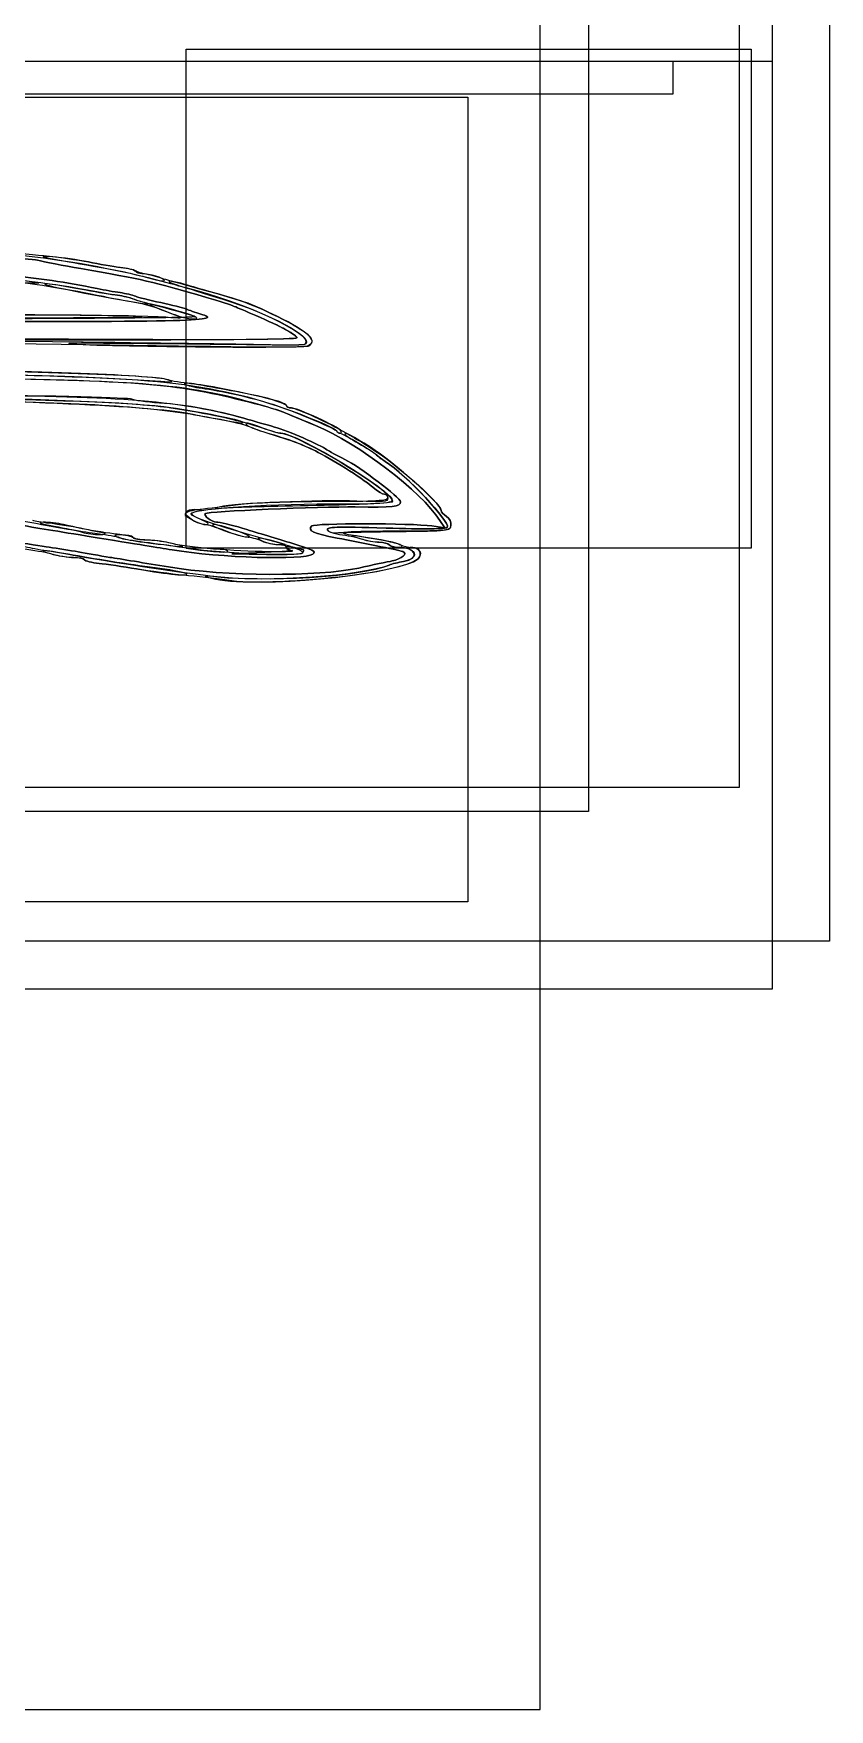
# Model space of a CAD drawing. Extents: x -50 to 355, y 0 to 300.
# Drawn here: x 235.5 to 329.6, y -0.4 to 197.8 of the extents above; entities that cross this region are included whole.
import ezdxf

# ---------------------------------------------------------------- set-up
doc = ezdxf.new("R2010")
doc.units = 0
doc.layers.get('0').update_dxf_attribs({"linetype": 'CONTINUOUS'})

msp = doc.modelspace()

# ---------------------------------------------------------------- linework, layer by layer
at = {"color": 7}
for points in [[(-4.631827, 149.643706), (-4.631827, -0.356294), (145.368173, -0.356294), (295.368173, -0.356294), (295.368173, 149.643706), (295.368173, 299.643706), (145.368173, 299.643706), (-4.631827, 299.643706)], [(-31.710214, 221.9715), (329.572444, 221.9715), (329.572444, 90.498818), (-31.710214, 90.498818)], [(0.712589, 212.707837), (301.068892, 212.707837), (301.068892, 105.819472), (0.712589, 105.819472), (0.712589, 212.707837), (322.802842, 212.707837), (322.802842, 84.798105), (0.712589, 84.798105)], [(-41.68646, 203.08788), (318.883615, 203.08788), (318.883615, 108.669832), (-41.68646, 108.669832)], [(-49.881237, 194.536815), (311.045141, 194.536815), (311.045141, 190.617575), (-49.881237, 190.617575), (-49.881237, 194.536815), (322.802845, 194.536815), (322.802845, 84.798113), (-49.881237, 84.798113)], [(253.518172, 195.961987), (320.308787, 195.961987), (320.308787, 136.958945), (253.518172, 136.958945)], [(2.137767, 190.26129), (286.817105, 190.26129), (286.817105, 95.130645), (2.137767, 95.130645)]]:
    msp.add_lwpolyline(points, close=True, dxfattribs=at)
for points in [[(234.168173, 168.321706), (236.118173, 168.328456), (234.468173, 168.556456)], [(244.893173, 161.550706), (223.218173, 161.559706), (241.368173, 161.340706)], [(254.568173, 141.255706), (255.318173, 141.483706), (254.511172, 141.513706)], [(282.558922, 139.580956), (284.084422, 139.371706), (283.527922, 140.232706)], [(283.527923, 140.232706), (284.084423, 139.371706), (282.558923, 139.580956)], [(255.468172, 136.971706), (253.518172, 136.958956), (255.168172, 136.730956)], [(264.318173, 137.387956), (265.218172, 137.405206), (264.168172, 137.690956)], [(262.818173, 136.443706), (258.918172, 136.265956), (263.025172, 136.205206)]]:
    msp.add_lwpolyline(points, dxfattribs=at)
for points in [[(235.968172, 170.995456), (233.986672, 171.498706), (208.795672, 171.681706), (198.452422, 171.267706)], [(198.452423, 171.267706), (208.795673, 171.681706), (233.986673, 171.498706), (235.968173, 170.995456)], [(231.018172, 172.112956), (232.503173, 171.954706), (235.068173, 171.698206), (236.718173, 171.542956)], [(249.925673, 168.685456), (245.557673, 169.868206), (238.599923, 171.113206), (233.718173, 171.587206)], [(241.068173, 170.006956), (239.005673, 170.361706), (236.710672, 170.806456), (235.968172, 170.995456)], [(235.968173, 170.995456), (236.710673, 170.806456), (239.005673, 170.361706), (241.068173, 170.006956)], [(237.768172, 171.385456), (236.019923, 171.503956), (236.127923, 171.461206), (238.818173, 170.969956)], [(236.718173, 171.542956), (238.368173, 171.387706), (240.730673, 171.047956), (241.968173, 170.789206)], [(241.968173, 170.788456), (240.730673, 171.044206), (238.840672, 171.312706), (237.768172, 171.385456)], [(238.818173, 170.969956), (240.468172, 170.668456), (243.048923, 170.201206), (244.552672, 169.930456)], [(241.968173, 170.789206), (243.205672, 170.530456), (244.929172, 170.239456), (245.798423, 170.143456)], [(245.718173, 170.145706), (244.893172, 170.243956), (243.205672, 170.532706), (241.968173, 170.788456)], [(220.818173, 169.053706), (232.568422, 168.905206), (235.185923, 168.707956), (241.668173, 167.486206)], [(232.818172, 169.146706), (235.868422, 168.904456), (239.313172, 168.397456), (243.018172, 167.645206)], [(243.018173, 167.645206), (239.313173, 168.397456), (235.868423, 168.904456), (232.818173, 169.146706)], [(255.918172, 166.600456), (249.548423, 168.480706), (248.351423, 168.755206), (241.068173, 170.006956)], [(241.068173, 170.006956), (248.351423, 168.755206), (249.548423, 168.480706), (255.918173, 166.600456)], [(244.552672, 169.930456), (246.057172, 169.660456), (247.947173, 169.238956), (248.752673, 168.994456)], [(247.518172, 169.739956), (247.353172, 169.865206), (246.543172, 170.048206), (245.718173, 170.145706)], [(245.798423, 170.143456), (246.667673, 170.047456), (247.452173, 169.850206), (247.541423, 169.706206)], [(249.024172, 169.313206), (248.361172, 169.421956), (247.683172, 169.613956), (247.518172, 169.739956)], [(247.541423, 169.706206), (247.630673, 169.561456), (247.960673, 169.443706), (248.275673, 169.443706)], [(248.275673, 169.443706), (248.589923, 169.443706), (249.425423, 169.260706), (250.132673, 169.037206)], [(248.752673, 168.994456), (249.558922, 168.749956), (250.420673, 168.550456), (250.668172, 168.551206)], [(250.668172, 168.551206), (251.505922, 168.554206), (250.332922, 169.097206), (249.024172, 169.313206)], [(253.518173, 167.727706), (253.188173, 167.808706), (251.571923, 168.239956), (249.925673, 168.685456)], [(250.132673, 169.037206), (250.839923, 168.812956), (252.025673, 168.467206), (252.768173, 168.268456)], [(251.547172, 168.515206), (251.310922, 168.499456), (251.793172, 168.277456), (252.618172, 168.022456)], [(252.897172, 168.271456), (252.390172, 168.421456), (251.782672, 168.530956), (251.547172, 168.515206)], [(243.768172, 166.690456), (239.703172, 167.518456), (235.507673, 168.218956), (233.418172, 168.418456)], [(240.918172, 167.617456), (237.357172, 168.283456), (235.261672, 168.418456), (238.218172, 167.792206)], [(238.218172, 167.792206), (243.924172, 166.582456), (251.206672, 165.319456), (248.418172, 166.022956)], [(245.418172, 166.849456), (244.758172, 166.932706), (242.733172, 167.278456), (240.918172, 167.617456)], [(241.668173, 167.486206), (243.070673, 167.222206), (244.758173, 166.936456), (245.418173, 166.851706)], [(243.018172, 167.645206), (243.843172, 167.477956), (245.058172, 167.263456), (245.718172, 167.169706)], [(245.718173, 167.169706), (245.058173, 167.263456), (243.843173, 167.477956), (243.018173, 167.645206)], [(247.668172, 165.951706), (247.090672, 166.038706), (245.335672, 166.370956), (243.768172, 166.690456)], [(247.218172, 166.436206), (246.888172, 166.580206), (246.078172, 166.765456), (245.418172, 166.849456)], [(245.418173, 166.851706), (246.078173, 166.766956), (246.888172, 166.586206), (247.218173, 166.450456)], [(245.718172, 167.169706), (246.378172, 167.075206), (247.188172, 166.883956), (247.518172, 166.745206)], [(247.518173, 166.745206), (247.188173, 166.883956), (246.378173, 167.075206), (245.718173, 167.169706)], [(247.518172, 166.745206), (247.848172, 166.605706), (249.198172, 166.265206), (250.518172, 165.988456)], [(250.518173, 165.988456), (249.198173, 166.265206), (247.848173, 166.605706), (247.518173, 166.745206)], [(252.618172, 168.022456), (253.443173, 167.767456), (255.805672, 167.030956), (257.868172, 166.386706)], [(252.768173, 168.268456), (259.710172, 166.409956), (260.902673, 166.003456), (264.318173, 164.330206)], [(255.468172, 167.525206), (254.560672, 167.785456), (253.403422, 168.121456), (252.897172, 168.271456)], [(267.635423, 161.111206), (268.688423, 162.164206), (260.493923, 166.004206), (253.518173, 167.727706)], [(264.318172, 164.330206), (260.927422, 165.990706), (261.384172, 165.826456), (255.468172, 167.525206)], [(259.218172, 165.544456), (258.888172, 165.686956), (257.403172, 166.161706), (255.918172, 166.600456)], [(255.918173, 166.600456), (257.403173, 166.161706), (258.888173, 165.686956), (259.218173, 165.544456)], [(148.482922, 163.478206), (175.131172, 164.387206), (243.556672, 164.929456), (251.118173, 164.291206)], [(248.118173, 164.360206), (243.524423, 164.613706), (189.730672, 164.599456), (183.618173, 164.343706)], [(255.270922, 164.632456), (257.996422, 163.796956), (255.075172, 163.719706), (221.307172, 163.737706)], [(221.307173, 163.737706), (255.075173, 163.719706), (257.996422, 163.796956), (255.270923, 164.632456)], [(248.418172, 166.022956), (248.088172, 166.106206), (247.548172, 166.292206), (247.218172, 166.436206)], [(247.218173, 166.450456), (247.548173, 166.313956), (249.235673, 165.838456), (250.968173, 165.392206)], [(251.118173, 164.935456), (249.878422, 165.446956), (248.685172, 165.798706), (247.668172, 165.951706)], [(251.790173, 165.209956), (249.279173, 165.893206), (248.574173, 165.989956), (249.768172, 165.487456)], [(249.768172, 165.487456), (252.141923, 164.488456), (253.581923, 164.041456), (254.388172, 164.052706)], [(250.518172, 165.988456), (251.838172, 165.710956), (253.188172, 165.371956), (253.518172, 165.234706)], [(253.518173, 165.234706), (253.188173, 165.371956), (251.838173, 165.710956), (250.518173, 165.988456)], [(250.968173, 165.392206), (252.700672, 164.946706), (254.320673, 164.465206), (254.568173, 164.321956)], [(252.618173, 164.387956), (252.123173, 164.552956), (251.448172, 164.798956), (251.118173, 164.935456)], [(254.388172, 164.052706), (255.389423, 164.066956), (254.445923, 164.487706), (251.790173, 165.209956)], [(253.518172, 165.234706), (253.848172, 165.097456), (254.637172, 164.826706), (255.270922, 164.632456)], [(255.270923, 164.632456), (254.637173, 164.826706), (253.848173, 165.097456), (253.518173, 165.234706)], [(257.868172, 166.386706), (263.562172, 164.608456), (268.484422, 161.960206), (267.649672, 161.125456)], [(261.768172, 164.448706), (260.695672, 164.909206), (259.548172, 165.401956), (259.218172, 165.544456)], [(259.218173, 165.544456), (259.548173, 165.401956), (260.695673, 164.909206), (261.768173, 164.448706)], [(215.718173, 164.156206), (235.683173, 164.150206), (250.263172, 164.241706), (248.118173, 164.360206)], [(254.568173, 164.321956), (254.823923, 164.174206), (238.587922, 164.056456), (216.918173, 164.048206)], [(251.118173, 164.291206), (252.889673, 164.141956), (253.282673, 164.167456), (252.618173, 164.387956)], [(266.613172, 161.817706), (266.663422, 162.125956), (264.715672, 163.183456), (261.768172, 164.448706)], [(261.768173, 164.448706), (264.693173, 163.193206), (266.653673, 162.127456), (266.608673, 161.817706)], [(268.031422, 160.871206), (269.072422, 161.514706), (267.969172, 162.542206), (264.318172, 164.330206)], [(264.318173, 164.330206), (268.126673, 162.464956), (269.166173, 161.431456), (267.843173, 160.823956)], [(143.106922, 160.614706), (144.344422, 161.542456), (188.262172, 161.996956), (244.893172, 161.667706)], [(255.168173, 160.801456), (228.573923, 161.279206), (185.153423, 161.425456), (172.968173, 161.078206)], [(250.518172, 161.114206), (241.794922, 161.213206), (237.539422, 161.188456), (240.618172, 161.056456)], [(240.618172, 161.056456), (247.879672, 160.743706), (267.610672, 160.610956), (268.031422, 160.871206)], [(241.368173, 161.340706), (251.350673, 161.220706), (261.303923, 161.078956), (263.486423, 161.026456)], [(244.893172, 161.667706), (257.961922, 161.591956), (266.585422, 161.651206), (266.613172, 161.817706)], [(266.608673, 161.817706), (266.583923, 161.652706), (257.865923, 161.545456), (244.893173, 161.550706)], [(267.649672, 161.125456), (267.435172, 160.910206), (268.308922, 160.910956), (250.518172, 161.114206)], [(267.843173, 160.823956), (267.554423, 160.691206), (261.850673, 160.681456), (255.168173, 160.801456)], [(263.486423, 161.026456), (265.668923, 160.973206), (267.536423, 161.011456), (267.635423, 161.111206)], [(241.968173, 157.137706), (235.140923, 157.456456), (192.823673, 158.414206), (181.218173, 158.512456)], [(220.274423, 158.043706), (231.570173, 158.043706), (250.335923, 157.384456), (251.016173, 156.963706)], [(251.418173, 156.847456), (249.594923, 157.424956), (232.907423, 158.043706), (220.525673, 157.992706)], [(222.168173, 157.700956), (234.206423, 157.492456), (243.690173, 157.152706), (250.518173, 156.685456)], [(263.118172, 153.644956), (253.905922, 156.371206), (249.309172, 156.771706), (223.068172, 157.131706)], [(223.968173, 157.132456), (247.044173, 156.816706), (251.715173, 156.485206), (259.341923, 154.621456)], [(260.301923, 154.932706), (254.455673, 156.292456), (250.890173, 156.721456), (241.968173, 157.137706)], [(250.518173, 156.685456), (251.968673, 156.586456), (252.143423, 156.617956), (251.418173, 156.847456)], [(251.016173, 156.963706), (251.156423, 156.877456), (252.180923, 156.688456), (253.293923, 156.543706)], [(257.868173, 155.792956), (254.598923, 156.428956), (252.697673, 156.643456), (253.518172, 156.282706)], [(254.118173, 152.799706), (250.284922, 153.635206), (235.923173, 154.341706), (214.518172, 154.746706)], [(221.568173, 154.781956), (239.673173, 154.480456), (247.557173, 154.160956), (251.724923, 153.557956)], [(251.718173, 153.561706), (247.885672, 154.121206), (233.532922, 154.736956), (225.468173, 154.688956)], [(247.093673, 154.574206), (246.859673, 154.720456), (237.882173, 154.953706), (227.143673, 155.091706)], [(227.868173, 155.013706), (245.511922, 154.986706), (253.431922, 154.326706), (260.361173, 152.306956)], [(250.368173, 154.107706), (248.800673, 154.217956), (247.326923, 154.427206), (247.093673, 154.574206)], [(253.293923, 156.543706), (255.174173, 156.299206), (258.784673, 155.646706), (261.618173, 155.039956)], [(253.518172, 156.282706), (253.848173, 156.137956), (254.860673, 155.921956), (255.768172, 155.801956)], [(255.768172, 155.801956), (258.056422, 155.500456), (261.946672, 154.586206), (264.215422, 153.816706)], [(265.368173, 153.781456), (265.368173, 154.172206), (263.177423, 154.760206), (257.868173, 155.792956)], [(259.341923, 154.621456), (264.051173, 153.470206), (263.961173, 153.500956), (268.818173, 151.462456)], [(271.317923, 150.782956), (271.073423, 151.368706), (263.727923, 154.136206), (260.301923, 154.932706)], [(261.618173, 155.039956), (263.667923, 154.601206), (265.368173, 154.030456), (265.368173, 153.781456)], [(228.318173, 154.414456), (242.739923, 154.111456), (249.982673, 153.612706), (255.618173, 152.532706)], [(260.361173, 152.306956), (257.174423, 153.236206), (253.582673, 153.883456), (250.368173, 154.107706)], [(260.237422, 151.856956), (260.037922, 152.075206), (255.011422, 153.081706), (251.718173, 153.561706)], [(251.724923, 153.557956), (255.781673, 152.971456), (259.842923, 152.091706), (262.045673, 151.322206)], [(257.568173, 152.147206), (256.165673, 152.397706), (254.613173, 152.691706), (254.118173, 152.799706)], [(268.818172, 151.462456), (264.779422, 153.157456), (264.825922, 153.139456), (263.118172, 153.644956)], [(264.215422, 153.816706), (266.887673, 152.909956), (271.198672, 151.068706), (271.317923, 150.782956)], [(265.368173, 153.781456), (265.368173, 153.650956), (265.635923, 153.543706), (265.962173, 153.543706)], [(265.962173, 153.543706), (265.635922, 153.543706), (265.368173, 153.650956), (265.368173, 153.781456)], [(265.962173, 153.543706), (266.531423, 153.543706), (270.534922, 151.706206), (272.418172, 150.580456)], [(271.823422, 150.835456), (271.551173, 151.275706), (266.643172, 153.543706), (265.962173, 153.543706)], [(255.618173, 152.532706), (259.593173, 151.771456), (260.426423, 151.649206), (260.237422, 151.856956)], [(261.018173, 151.301956), (260.523173, 151.516456), (258.970673, 151.896706), (257.568173, 152.147206)], [(262.596173, 151.143706), (260.889923, 151.791706), (260.268923, 151.906456), (260.733173, 151.485706)], [(260.361173, 152.306956), (261.547673, 151.961206), (263.174422, 151.494706), (263.976173, 151.269706)], [(263.976173, 151.269706), (263.174423, 151.494706), (261.547673, 151.961206), (260.361173, 152.306956)], [(260.733173, 151.485706), (260.889923, 151.343956), (261.726923, 151.006456), (262.593173, 150.735706)], [(262.968173, 150.604456), (262.390673, 150.773956), (261.513173, 151.088206), (261.018173, 151.301956)], [(262.045673, 151.322206), (263.270423, 150.893956), (264.489923, 150.543706), (264.754673, 150.543706)], [(262.593173, 150.735706), (266.544173, 149.501206), (267.275422, 149.226706), (269.130173, 148.277206)], [(264.705923, 150.543706), (264.413423, 150.543706), (263.464673, 150.813706), (262.596173, 151.143706)], [(269.130173, 148.277206), (267.324923, 149.201206), (265.836923, 149.763706), (262.968173, 150.604456)], [(263.976173, 151.269706), (265.524173, 150.835456), (269.415173, 149.156206), (270.168172, 148.598206)], [(270.168173, 148.598206), (269.415173, 149.156206), (265.524173, 150.835456), (263.976173, 151.269706)], [(283.527922, 140.232706), (281.285422, 143.700706), (273.928672, 149.317456), (268.818172, 151.462456)], [(268.818173, 151.462456), (273.928673, 149.317456), (281.285423, 143.700706), (283.527923, 140.232706)], [(271.687673, 150.543706), (271.539173, 150.543706), (271.373423, 150.651706), (271.317923, 150.782956)], [(271.317923, 150.782956), (271.373423, 150.651706), (271.549673, 150.543706), (271.710923, 150.543706)], [(271.710923, 150.543706), (271.872172, 150.543706), (271.922422, 150.674956), (271.823422, 150.835456)], [(275.309423, 148.893706), (273.205673, 150.239956), (272.268173, 150.708706), (272.268173, 150.415456)], [(277.968173, 142.472956), (277.968173, 143.650456), (266.640173, 150.543706), (264.705923, 150.543706)], [(264.754673, 150.543706), (266.203673, 150.543706), (275.004923, 145.479706), (277.399673, 143.268706)], [(276.168173, 147.872956), (275.918423, 148.194706), (271.977173, 150.543706), (271.687673, 150.543706)], [(272.268173, 150.415456), (272.268173, 150.345706), (273.011423, 149.862706), (273.919673, 149.342956)], [(272.418172, 150.580456), (272.913173, 150.284206), (273.870172, 149.716456), (274.545173, 149.318206)], [(273.919673, 149.342956), (274.827923, 148.823206), (275.739173, 148.238206), (275.944673, 148.041706)], [(274.545173, 149.318206), (277.715422, 147.446956), (283.668172, 142.289956), (283.668172, 141.413956)], [(283.668173, 141.413956), (283.668173, 142.145206), (278.175923, 147.059956), (275.309423, 148.893706)], [(275.838923, 143.969956), (274.638923, 145.012456), (271.224173, 147.204706), (269.130173, 148.277206)], [(269.130173, 148.277206), (271.224173, 147.204706), (274.638923, 145.012456), (275.838923, 143.969956)], [(270.168172, 148.598206), (270.415672, 148.414456), (271.371173, 147.895456), (272.291423, 147.443956)], [(272.291423, 147.443956), (271.371173, 147.895456), (270.415673, 148.414456), (270.168173, 148.598206)], [(272.291423, 147.443956), (274.012673, 146.600956), (278.868173, 142.906456), (278.868173, 142.439956)], [(278.868173, 142.439956), (278.868173, 142.906456), (274.012673, 146.600956), (272.291423, 147.443956)], [(275.944673, 148.041706), (276.150173, 147.845956), (276.655673, 147.468706), (277.068173, 147.203206)], [(277.068173, 147.200206), (276.655673, 147.464206), (276.250673, 147.766456), (276.168173, 147.872956)], [(277.068173, 147.203206), (279.557423, 145.600456), (284.784173, 140.035456), (284.393423, 139.403956)], [(284.393423, 139.403956), (284.784923, 140.036956), (279.539423, 145.618456), (277.068173, 147.200206)], [(273.693173, 142.515706), (269.446673, 142.683706), (259.112423, 142.256206), (257.568173, 141.848206)], [(269.943173, 142.496206), (276.093173, 142.504456), (277.368173, 142.577956), (277.368173, 142.925206)], [(277.399673, 143.268706), (278.542673, 142.213456), (278.120423, 142.143706), (270.556673, 142.143706)], [(277.368173, 142.856956), (277.368173, 142.425706), (276.943673, 142.386706), (273.693173, 142.515706)], [(276.963923, 143.343706), (276.741923, 143.343706), (276.235673, 143.625706), (275.838923, 143.969956)], [(275.838923, 143.969956), (276.235673, 143.625706), (276.741923, 143.343706), (276.963923, 143.343706)], [(277.368173, 142.925206), (277.368173, 143.155456), (277.186673, 143.343706), (276.963923, 143.343706)], [(276.963923, 143.343706), (277.186673, 143.343706), (277.368173, 143.124706), (277.368173, 142.856956)], [(255.735923, 139.743706), (255.009923, 139.743706), (253.352423, 140.730706), (253.468673, 141.093706)], [(253.506173, 141.223456), (253.397423, 141.047956), (253.355423, 140.871706), (253.413173, 140.832706)], [(253.413173, 140.832706), (254.537423, 140.074456), (255.274673, 139.745206), (255.832673, 139.750456)], [(253.468673, 141.093706), (253.521923, 141.258706), (254.297423, 141.474706), (255.191423, 141.574456)], [(254.511172, 141.513706), (254.067172, 141.530206), (253.614922, 141.399706), (253.506172, 141.223456)], [(270.556673, 142.143706), (262.282673, 142.143706), (253.759673, 141.524206), (254.115173, 140.948206)], [(255.168172, 140.391706), (253.871422, 141.001456), (253.848173, 141.035956), (254.568173, 141.255706)], [(254.115173, 140.948206), (254.337173, 140.588956), (258.447173, 139.231456), (263.118173, 137.974456)], [(255.191423, 141.574456), (256.086173, 141.673456), (258.100673, 141.919456), (259.668173, 142.120456)], [(255.800423, 141.051706), (255.506422, 140.818456), (256.509923, 140.043706), (257.106173, 140.043706)], [(257.106173, 140.043706), (256.509923, 140.043706), (255.506423, 140.818456), (255.800423, 141.051706)], [(273.504923, 141.824206), (269.379923, 141.880456), (256.114672, 141.301456), (255.800423, 141.051706)], [(255.800423, 141.051706), (256.114673, 141.301456), (269.379923, 141.880456), (273.504923, 141.824206)], [(257.568173, 141.848206), (256.668923, 141.610456), (256.755173, 141.590956), (258.168173, 141.713206)], [(258.168173, 141.713206), (259.075672, 141.791956), (263.901923, 141.933706), (268.893173, 142.028956)], [(259.668173, 142.120456), (261.235673, 142.321456), (265.859423, 142.490956), (269.943173, 142.496206)], [(268.893173, 142.028956), (273.959423, 142.125706), (277.968173, 142.322206), (277.968173, 142.472956)], [(278.868173, 142.439956), (278.868173, 141.863206), (277.995923, 141.763456), (273.504923, 141.824206)], [(273.504923, 141.824206), (277.995923, 141.763456), (278.868173, 141.863206), (278.868173, 142.439956)], [(283.668172, 141.413956), (283.668172, 141.234706), (283.946422, 140.914456), (284.286923, 140.701456)], [(284.286923, 140.701456), (283.946423, 140.914456), (283.668173, 141.234706), (283.668173, 141.413956)], [(284.286923, 140.701456), (284.675422, 140.459206), (284.871173, 140.068456), (284.811922, 139.654456)], [(284.811923, 139.654456), (284.871173, 140.068456), (284.675423, 140.459206), (284.286923, 140.701456)], [(226.518172, 138.843706), (230.059672, 138.205456), (235.653922, 137.284456), (237.318173, 137.064706)], [(237.318173, 137.064706), (235.653923, 137.284456), (230.059673, 138.205456), (226.518173, 138.843706)], [(237.318173, 139.569706), (235.008173, 139.991956), (232.038173, 140.481706), (230.718173, 140.657206)], [(241.818173, 138.382456), (237.330173, 139.106206), (235.800173, 139.359706), (232.668173, 139.898206)], [(232.668173, 139.898206), (235.800173, 139.359706), (237.330173, 139.106206), (241.818173, 138.382456)], [(235.368173, 140.275456), (235.615673, 140.172706), (236.493173, 140.018206), (237.318173, 139.931956)], [(236.638672, 140.013706), (235.852672, 139.991956), (236.234422, 139.856206), (237.918172, 139.557706)], [(239.038672, 139.739206), (238.335172, 139.906456), (237.255172, 140.030206), (236.638672, 140.013706)], [(237.318173, 139.931956), (238.143173, 139.844956), (239.898173, 139.559956), (241.218173, 139.297456)], [(243.492923, 138.571456), (242.406923, 138.698206), (239.628173, 139.147456), (237.318173, 139.569706)], [(237.918172, 139.557706), (239.238172, 139.323706), (240.732922, 138.999706), (241.239172, 138.838456)], [(242.418172, 139.019956), (241.263172, 139.247956), (239.742172, 139.571206), (239.038672, 139.739206)], [(241.218173, 139.297456), (242.538173, 139.034956), (244.398173, 138.738706), (245.351423, 138.639706)], [(241.239172, 138.838456), (241.746172, 138.676456), (242.691172, 138.557956), (243.339172, 138.575206)], [(243.339172, 138.575206), (244.329172, 138.601456), (244.181422, 138.672706), (242.418172, 139.019956)], [(255.832673, 139.750456), (256.343422, 139.754956), (256.174673, 139.918456), (255.168172, 140.391706)], [(258.168173, 138.993706), (257.115923, 139.406206), (256.020923, 139.743706), (255.735923, 139.743706)], [(259.518172, 138.998956), (257.621422, 139.669456), (256.363672, 139.946206), (256.692922, 139.619956)], [(256.692922, 139.619956), (257.028922, 139.288456), (260.209673, 138.244456), (260.868172, 138.250456)], [(257.106173, 140.043706), (257.472172, 140.043706), (258.839422, 139.716706), (260.144423, 139.316206)], [(260.144423, 139.316206), (258.839423, 139.716706), (257.472173, 140.043706), (257.106173, 140.043706)], [(260.738423, 138.243706), (260.377673, 138.243706), (259.220423, 138.581206), (258.168173, 138.993706)], [(260.868172, 138.250456), (261.315922, 138.254206), (260.771422, 138.555706), (259.518172, 138.998956)], [(260.144423, 139.316206), (261.450173, 138.916456), (263.982922, 138.148456), (265.773172, 137.609956)], [(265.773173, 137.609956), (263.982923, 138.148456), (261.450173, 138.916456), (260.144423, 139.316206)], [(271.368172, 138.148456), (268.545172, 138.664456), (267.818422, 139.013956), (268.386922, 139.582456)], [(268.386923, 139.582456), (267.818423, 139.013956), (268.545173, 138.664456), (271.368173, 138.148456)], [(268.386922, 139.582456), (268.719922, 139.915456), (280.137172, 139.913956), (282.558922, 139.580956)], [(282.558923, 139.580956), (280.137173, 139.913956), (268.719923, 139.915456), (268.386923, 139.582456)], [(270.227423, 139.115206), (270.108173, 139.473706), (271.149173, 139.505206), (277.149923, 139.324456)], [(277.149923, 139.324456), (271.148423, 139.505206), (270.108923, 139.473706), (270.231923, 139.115206)], [(271.996673, 138.488206), (271.011173, 138.612706), (270.312173, 138.860206), (270.227423, 139.115206)], [(270.231923, 139.115206), (270.321173, 138.854956), (270.710423, 138.724456), (271.247423, 138.773956)], [(279.168172, 138.963706), (272.013923, 138.923956), (270.962423, 138.848206), (273.018172, 138.518956)], [(271.247423, 138.773956), (271.726673, 138.818206), (274.953173, 138.885706), (278.418173, 138.923956)], [(277.149923, 139.324456), (281.652173, 139.188706), (284.277923, 139.217206), (284.393423, 139.403956)], [(284.393423, 139.403956), (284.277923, 139.217206), (281.652173, 139.188706), (277.149923, 139.324456)], [(278.418173, 138.923956), (284.658173, 138.992956), (284.718923, 138.999706), (284.811923, 139.654456)], [(284.811922, 139.654456), (284.719673, 139.001956), (284.648422, 138.992956), (279.168172, 138.963706)], [(238.064423, 136.139956), (236.820173, 136.485706), (233.894423, 136.987456), (231.168173, 137.322706)], [(234.468173, 137.162206), (234.715673, 137.064706), (235.728173, 136.861456), (236.718173, 136.711456)], [(240.168172, 136.142206), (236.960422, 136.730956), (235.528672, 136.817206), (237.468172, 136.304956)], [(237.318173, 137.064706), (238.308172, 136.934206), (239.860672, 136.685956), (240.768172, 136.514206)], [(240.768173, 136.514206), (239.860673, 136.685956), (238.308173, 136.934206), (237.318173, 137.064706)], [(251.868173, 136.747456), (249.997672, 137.060206), (248.431672, 137.315206), (241.818173, 138.382456)], [(241.818173, 138.382456), (248.431673, 137.315206), (249.997673, 137.060206), (251.868173, 136.747456)], [(245.791673, 138.140956), (245.613923, 138.251206), (244.578923, 138.444706), (243.492923, 138.571456)], [(245.925173, 138.524956), (244.904423, 138.506956), (244.875173, 138.482956), (245.544923, 138.215206)], [(245.351423, 138.639706), (246.305423, 138.539956), (247.156673, 138.342706), (247.244423, 138.200956)], [(245.544923, 138.215206), (246.183173, 137.960206), (248.226923, 137.655706), (252.318173, 137.204956)], [(248.616923, 137.636956), (247.241423, 137.804206), (245.970173, 138.030706), (245.791673, 138.140956)], [(247.218173, 138.243706), (247.116173, 138.408706), (246.534173, 138.535456), (245.925173, 138.524956)], [(248.961173, 137.915206), (248.104673, 137.930956), (247.320173, 138.078706), (247.218173, 138.243706)], [(247.244423, 138.200956), (247.332173, 138.059956), (248.037173, 137.940706), (248.811173, 137.936206)], [(253.968173, 136.889206), (252.400673, 137.133706), (249.992423, 137.469706), (248.616923, 137.636956)], [(248.811173, 137.936206), (249.585173, 137.932456), (250.758173, 137.791456), (251.418173, 137.622706)], [(252.018173, 137.479456), (251.193173, 137.702956), (249.817673, 137.898706), (248.961173, 137.915206)], [(251.418173, 137.622706), (253.370423, 137.124706), (258.024923, 136.692706), (262.518173, 136.593706)], [(268.491173, 136.236706), (267.489923, 135.504706), (257.457173, 135.812956), (251.868173, 136.747456)], [(251.868173, 136.747456), (257.457173, 135.812956), (267.489923, 135.504706), (268.491173, 136.236706)], [(252.318173, 137.204956), (253.442423, 137.081956), (253.423673, 137.099206), (252.018173, 137.479456)], [(267.271673, 136.367956), (267.011423, 135.947206), (257.665673, 136.313206), (253.968173, 136.889206)], [(255.168172, 136.730956), (257.502172, 136.408456), (259.192672, 136.415206), (258.168172, 136.743706)], [(258.168172, 136.743706), (257.755672, 136.875706), (256.540672, 136.978456), (255.468172, 136.971706)], [(262.471673, 137.793706), (261.879923, 138.041206), (261.099173, 138.243706), (260.738423, 138.243706)], [(264.168172, 137.690956), (262.077922, 138.260956), (261.504923, 138.301456), (262.518172, 137.808706)], [(264.458423, 137.343706), (263.958173, 137.343706), (263.064173, 137.546206), (262.471673, 137.793706)], [(262.518172, 137.808706), (263.013172, 137.567956), (263.823172, 137.378206), (264.318173, 137.387956)], [(263.118173, 137.974456), (266.160173, 137.155456), (267.449423, 136.656706), (267.271673, 136.367956)], [(265.368173, 137.064706), (265.368173, 137.218456), (264.958673, 137.343706), (264.458423, 137.343706)], [(266.340922, 137.022706), (265.740923, 137.195206), (265.368172, 137.195206), (265.368172, 137.022706)], [(266.043173, 136.643206), (265.671923, 136.721206), (265.368173, 136.910956), (265.368173, 137.064706)], [(265.368173, 137.022706), (265.368173, 136.868956), (265.671922, 136.715956), (266.043172, 136.682206)], [(265.773172, 137.609956), (268.639672, 136.746706), (268.964422, 136.583206), (268.491173, 136.236706)], [(268.491173, 136.236706), (268.964423, 136.583206), (268.639673, 136.746706), (265.773173, 137.609956)], [(267.408922, 136.743706), (267.357172, 136.743706), (266.876422, 136.868956), (266.340922, 137.022706)], [(267.318173, 136.443706), (267.420173, 136.608706), (267.460672, 136.743706), (267.408922, 136.743706)], [(279.126922, 136.553956), (278.340172, 136.779706), (274.192672, 137.632456), (271.368172, 138.148456)], [(271.368173, 138.148456), (274.192673, 137.632456), (278.340173, 136.779706), (279.126923, 136.553956)], [(274.466423, 137.963206), (274.003673, 138.139456), (272.892173, 138.375706), (271.996673, 138.488206)], [(276.568673, 137.934706), (272.628923, 138.587206), (272.599673, 138.588706), (274.068173, 138.101206)], [(273.018172, 138.518956), (277.284922, 137.834956), (278.348423, 137.621956), (278.864423, 137.345956)], [(274.068173, 138.101206), (274.810673, 137.854456), (275.848673, 137.650456), (276.375173, 137.648206)], [(276.319673, 137.643706), (275.763173, 137.643706), (274.929173, 137.787706), (274.466423, 137.963206)], [(277.518173, 137.343706), (277.416173, 137.508706), (276.876923, 137.643706), (276.319673, 137.643706)], [(276.375173, 137.648206), (276.901673, 137.645956), (277.416173, 137.508706), (277.518173, 137.343706)], [(278.511173, 137.052706), (279.795173, 137.067706), (278.640173, 137.591956), (276.568673, 137.934706)], [(278.605673, 137.043706), (278.109173, 137.043706), (277.620173, 137.178706), (277.518173, 137.343706)], [(277.518173, 137.343706), (277.620173, 137.178706), (278.067173, 137.047456), (278.511173, 137.052706)], [(279.213923, 135.380206), (281.220173, 135.709456), (280.731923, 137.043706), (278.605673, 137.043706)], [(278.864423, 137.345956), (279.174922, 137.179456), (279.779423, 137.043706), (280.207673, 137.043706)], [(280.302922, 137.034706), (279.703672, 137.026456), (279.682672, 136.988206), (280.130422, 136.726456)], [(280.207673, 137.043706), (281.118173, 137.043706), (281.535172, 136.273456), (280.934422, 135.701956)], [(280.934422, 135.701956), (281.508922, 136.247956), (281.130922, 137.045956), (280.302922, 137.034706)], [(236.718173, 136.711456), (237.708173, 136.560706), (239.260673, 136.303456), (240.168173, 136.138456)], [(237.468172, 136.304956), (238.375672, 136.064956), (239.616172, 135.863206), (240.225172, 135.856456)], [(240.225173, 135.845206), (239.616173, 135.845956), (238.644173, 135.978706), (238.064423, 136.139956)], [(250.431922, 134.539456), (247.495672, 134.914456), (243.216172, 135.582706), (240.168172, 136.142206)], [(240.168173, 136.138456), (244.686173, 135.319456), (252.053423, 134.199706), (256.368173, 133.676956)], [(240.225172, 135.856456), (240.834172, 135.849706), (241.405672, 135.725956), (241.494922, 135.581206)], [(241.494923, 135.581206), (241.405673, 135.725956), (240.834173, 135.844456), (240.225173, 135.845206)], [(240.768172, 136.514206), (241.675672, 136.341706), (243.363172, 136.050706), (244.518172, 135.868456)], [(244.518173, 135.868456), (243.363173, 136.050706), (241.675673, 136.341706), (240.768173, 136.514206)], [(241.494922, 135.581206), (241.584172, 135.437206), (242.368672, 135.242956), (243.237922, 135.149956)], [(243.237923, 135.149956), (242.368673, 135.242956), (241.584173, 135.437206), (241.494923, 135.581206)], [(243.237922, 135.149956), (244.107172, 135.056956), (246.100672, 134.764456), (247.668172, 134.499706)], [(247.668173, 134.493706), (246.100673, 134.761456), (244.107173, 135.056956), (243.237923, 135.149956)], [(244.518172, 135.868456), (245.673173, 135.685456), (248.778172, 135.173206), (251.418172, 134.729956)], [(251.418173, 134.729956), (248.778173, 135.173206), (245.673173, 135.685456), (244.518173, 135.868456)], [(256.368173, 133.676956), (262.862423, 132.890206), (274.133423, 133.571206), (277.518173, 134.954956)], [(256.518172, 133.394206), (260.961922, 132.133456), (278.969422, 133.835206), (280.934422, 135.701956)], [(277.518172, 134.954956), (274.431172, 133.692706), (263.077672, 132.889456), (257.268172, 133.522456)], [(280.934422, 135.701956), (279.113423, 133.971706), (264.238673, 132.296956), (258.318173, 133.154956)], [(262.518173, 136.593706), (264.828173, 136.542706), (266.414423, 136.565206), (266.043173, 136.643206)], [(266.043172, 136.682206), (266.414423, 136.648456), (264.963172, 136.541206), (262.818173, 136.443706)], [(263.025172, 136.205206), (265.508422, 136.167706), (267.206422, 136.262206), (267.318173, 136.443706)], [(273.918172, 134.606956), (275.568173, 134.971456), (277.354672, 135.347956), (277.888672, 135.444706)], [(277.888673, 135.444706), (277.354673, 135.347956), (275.568173, 134.971456), (273.918173, 134.606956)], [(279.213922, 135.380206), (278.611672, 135.281206), (277.848172, 135.089956), (277.518172, 134.954956)], [(277.518173, 134.954956), (277.848173, 135.089956), (278.611673, 135.281206), (279.213923, 135.380206)], [(277.888672, 135.444706), (278.996422, 135.645706), (279.795922, 136.361956), (279.126922, 136.553956)], [(279.126923, 136.553956), (279.795923, 136.361956), (278.996423, 135.645706), (277.888673, 135.444706)], [(280.130422, 136.726456), (280.910422, 136.271956), (280.440922, 135.581206), (279.213922, 135.380206)], [(247.668172, 134.499706), (251.586922, 133.838206), (253.863172, 133.612456), (253.581922, 133.913956)], [(253.218173, 133.754956), (251.733173, 133.893706), (249.235673, 134.225956), (247.668173, 134.493706)], [(253.581922, 133.913956), (253.451422, 134.052706), (252.033922, 134.334706), (250.431922, 134.539456)], [(251.418172, 134.729956), (258.042172, 133.617706), (269.160172, 133.556956), (273.918172, 134.606956)], [(273.918173, 134.606956), (269.160173, 133.556956), (258.042173, 133.617706), (251.418173, 134.729956)], [(258.318173, 133.154956), (256.998173, 133.346206), (254.703173, 133.616206), (253.218173, 133.754956)], [(257.268172, 133.522456), (255.504922, 133.714456), (255.433672, 133.701706), (256.518172, 133.394206)]]:
    msp.add_open_spline(points, degree=3, dxfattribs=at)

doc.saveas('drawing.dxf')
